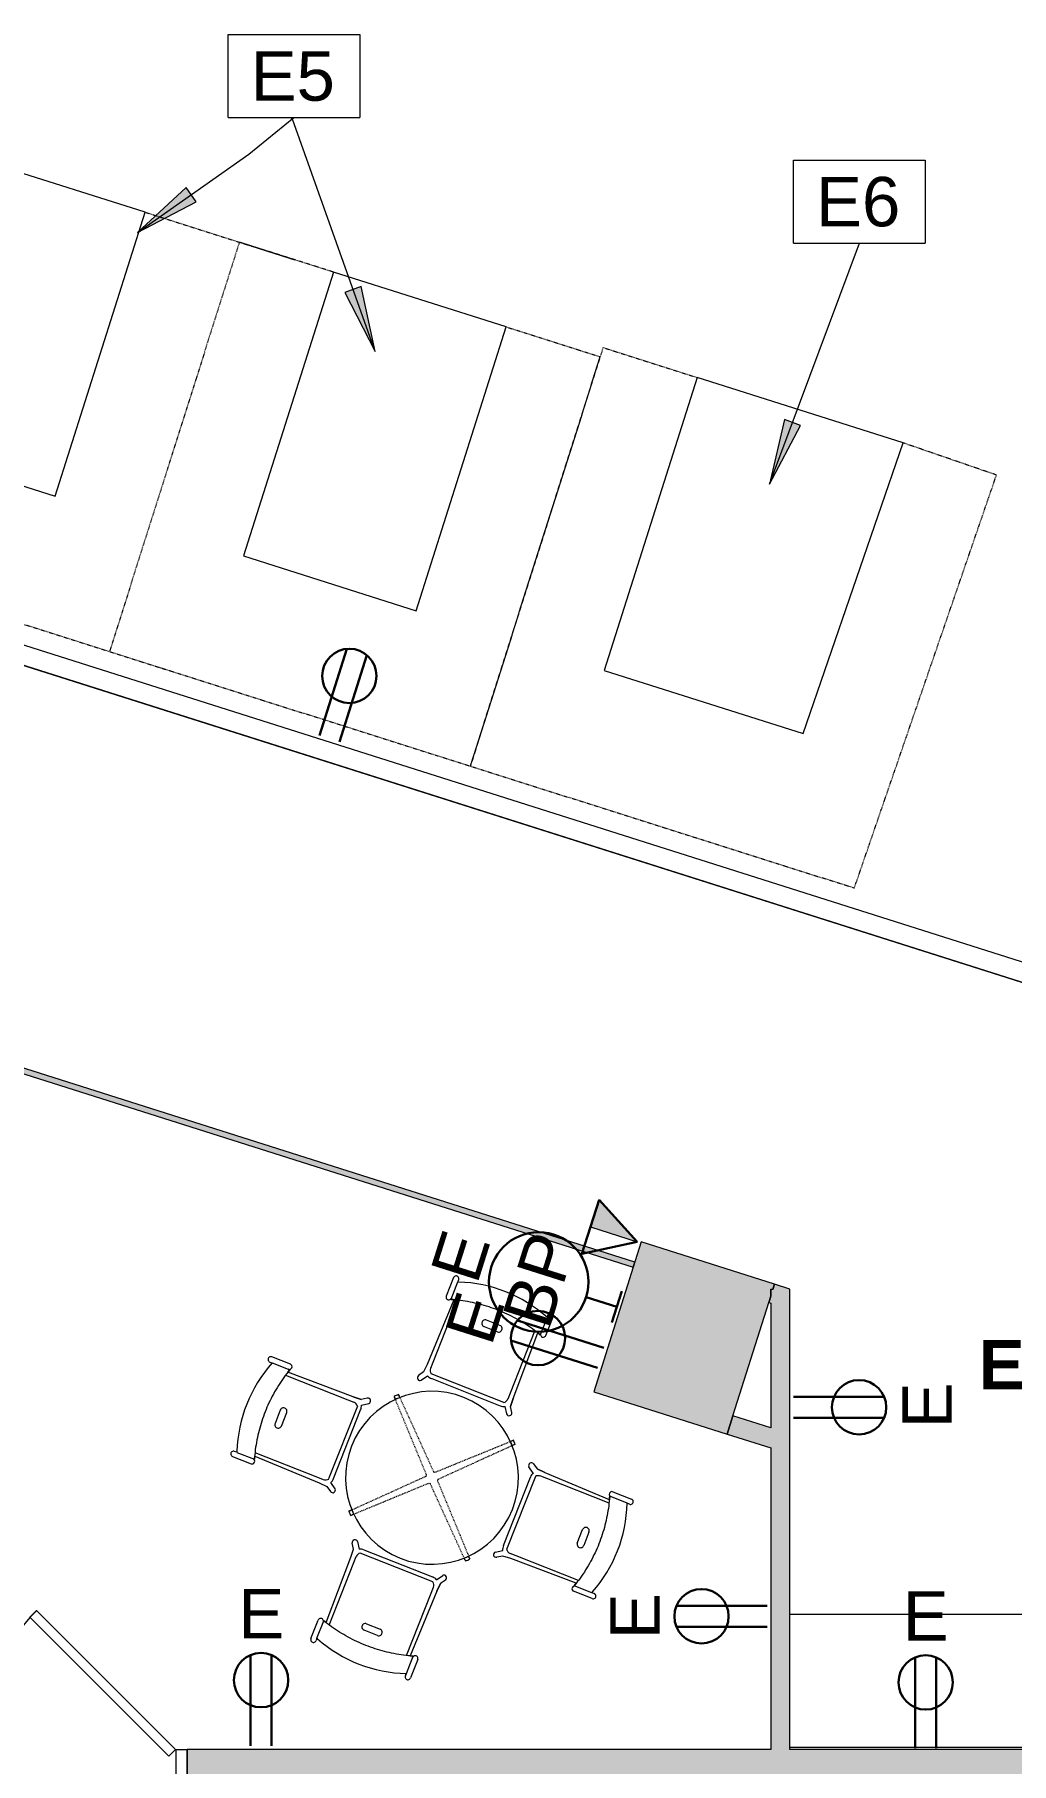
# Model space of a CAD drawing. Header units: inches. Extents: x 385 to 2249, y -1773 to -36.
# Drawn here: x 1275.8 to 1453.8, y -913.9 to -598.9 of the extents above; entities that cross this region are included whole.
import ezdxf

# ---------------------------------------------------------------- set-up
doc = ezdxf.new("R2010")
doc.units = ezdxf.units.IN
doc.header["$MEASUREMENT"] = 0
doc.linetypes.add('Dash', pattern=[0.25, 0.125, -0.125])
doc.linetypes.add('Dash 1_32_', pattern=[0.0625, 0.03125, -0.03125])
for name, color, linetype, lineweight in [('A-ANNO-KEYN', 231, 'Continuous', 9), ('A-ANNO-NOTE', 131, 'Continuous', 30), ('A-AREA-IDEN', 2, 'Continuous', 9), ('A-COLS', 52, 'Continuous', 13), ('A-DETL', 90, 'Continuous', 9), ('A-DETL-THIN', 151, 'Continuous', 9), ('A-DOOR', 31, 'Continuous', 13), ('A-DOOR-FRAM', 31, 'Continuous', 20), ('A-GENM', 13, 'Continuous', 9), ('A-GLAZ-CURT', 52, 'Continuous', 13), ('A-WALL', 113, 'Continuous', 13), ('A-WALL-PATT', 111, 'Continuous', 13), ('G-ANNO-TEXT', 231, 'Continuous', 9), ('I-FURN', 30, 'Continuous', 9), ('I-FURN-HDLN', 30, 'Dash', 9), ('I-WALL', 2, 'Continuous', 13), ('Q-CASE', 31, 'Continuous', 9)]:
    doc.layers.add(name, color=color, linetype=linetype, lineweight=lineweight)
doc.styles.add('Arial', font='arial.ttf', dxfattribs={"height": 9})
doc.styles.add('Swis721 Lt BT', font='swissl.ttf', dxfattribs={"height": 9})
doc.styles.add('Swis721 Lt BT_B', font='', dxfattribs={"height": 9})
doc.styles.get('Swis721 Lt BT_B').set_extended_font_data('Swis721 Lt BT', bold=True)

# ---------------------------------------------------------------- blocks, each defined once
blk = doc.blocks.new('Single Flush - OTJ_SOLIDFLUSH_ALUM-5071232-Level 7 POWER _ SIGNAL')
at = {"layer": 'A-DOOR', "color": 8, "lineweight": 20}
for p, q in [((-7.42, 27.64), (-8.65, 26.4)), ((-8.65, 26.4), (16.67, 1.08)), ((17.91, 2.31), (-7.42, 27.64)), ((16.67, 1.08), (17.91, 2.31))]:
    blk.add_line(p, q, dxfattribs=at)
at = {"layer": 'A-DOOR', "lineweight": 9}
blk.add_arc((17.91, 2.31), 35.81, 135, 180.5, dxfattribs=at)
at = {"layer": 'A-DOOR-FRAM', "color": 8}
for p, q in [((-20, -3.44), (-20, 2.31)), ((-20, 2.31), (-18, 2.31)), ((-18, -3.44), (-18, 2.31)), ((18, -3.44), (18, 2.31)), ((18, 2.31), (20, 2.31)), ((20, -3.44), (20, 2.31)), ((-20, -3.44), (-18, -3.44)), ((18, -3.44), (20, -3.44))]:
    blk.add_line(p, q, dxfattribs=at)
blk = doc.blocks.new('Columns 6 - Columns 4-5092960-Level 7 POWER _ SIGNAL')
at = {"layer": 'A-COLS', "lineweight": 9}
blk.add_hatch(color=7, dxfattribs=at).paths.add_polyline_path([(1402.74, -854.29), (1410.88, -829.24), (1410.89, -827.98), (1411.29, -827.98), (1411.59, -827.06), (1387.33, -819.18), (1378.49, -846.41), (1392.25, -850.88)], flags=0)
at = {"layer": 'A-COLS', "color": 8, "lineweight": 20}
for p, q in [((1387.33, -819.18), (1378.49, -846.41)), ((1411.59, -827.06), (1387.33, -819.18)), ((1403.82, -850.96), (1410.5, -830.39)), ((1378.49, -846.41), (1402.74, -854.29))]:
    blk.add_line(p, q, dxfattribs=at)
at = {"layer": 'A-COLS', "lineweight": 9}
for p, q in [((1410.88, -829.24), (1410.89, -827.98)), ((1410.89, -827.98), (1411.29, -827.98)), ((1411.29, -827.98), (1411.59, -827.06)), ((1410.5, -830.39), (1410.88, -829.24)), ((1402.74, -854.29), (1403.82, -850.96))]:
    blk.add_line(p, q, dxfattribs=at)
blk = doc.blocks.new('Table-Coffee-Teknion-BBCTC_Cosmos_Round-R2013 - 17 3_4_ High-5188478-Level 7 POWER _ SIGNAL')
at = {"layer": 'I-FURN'}
for p, q in [((-11.85, 11.25), (-11.44, 10.83)), ((-10.81, 11.45), (-11.24, 11.86)), ((11.24, 11.86), (10.81, 11.45)), ((11.44, 10.83), (11.85, 11.25)), ((-11.44, -10.83), (-11.85, -11.25)), ((-11.24, -11.86), (-10.81, -11.45)), ((10.82, -11.45), (11.24, -11.86)), ((11.81, -11.29), (11.41, -10.86))]:
    blk.add_line(p, q, dxfattribs=at)
for radius, start, end in [(15.75, 0, 180), (16.34, 133.4535, 136.4655), (15.75, 133.359, 136.5603), (15.75, 43.4397, 46.635), (16.34, 43.5345, 46.5404), (15.75, 180, 360), (16.34, 223.5345, 226.5404), (15.75, 223.4397, 226.635), (15.75, 313.3594, 316.3973), (16.34, 313.4535, 316.3027)]:
    blk.add_arc((0, 0), radius, start, end, dxfattribs=at)
at = {"layer": 'I-FURN-HDLN'}
for p, q in [((-1.13, 0.14), (-11.85, 11.25)), ((-11.24, 11.86), (-0.14, 1.13)), ((0.14, 1.13), (11.24, 11.86)), ((11.85, 11.25), (1.13, 0.14)), ((-11.85, -11.25), (-1.13, -0.13)), ((-0.14, -1.13), (-11.24, -11.86)), ((11.24, -11.86), (0.14, -1.14)), ((1.14, -0.14), (11.81, -11.29))]:
    blk.add_line(p, q, dxfattribs=at)
for centre, start, end in [((-1.29, 0), 319.2979, 41.4043), ((0, 1.29), 228.5957, 311.4043), ((1.29, 0), 138.6476, 223.7627), ((0, -1.29), 47.5735, 131.4196)]:
    blk.add_arc(centre, 0.206, start, end, dxfattribs=at)
blk = doc.blocks.new('HermanMiller_Collection_Air-Chair_SideChair_NoArms - No Arms-5205259-Level 7 POWER _ SIGNAL')
at = {"layer": 'I-FURN'}
for p, q in [((-5.68, 9.75), (-9.31, 9.75)), ((-9.31, 8.75), (-8.85, 8.75)), ((-9.31, 8.75), (-8.81, 8.75)), ((-8.84, 8.77), (-5.42, 8.77)), ((-5.8, 7.57), (6.45, 7.57)), ((-5.42, 8.77), (-5.68, 8.77)), ((-5.57, 8.22), (-5.42, 8.77)), ((7.17, 8.43), (-5.57, 8.22)), ((6.45, 7.57), (7.62, 7.57)), ((8.69, 8.54), (7.17, 8.43)), ((7.17, 8.43), (8.69, 8.54)), ((8.49, 7.13), (8.49, -7.13)), ((9.64, 9.14), (8.69, 8.54)), ((9.08, 7.59), (10.24, 8.35)), ((9.27, -6.7), (9.27, 6.7)), ((-4.32, 1.3), (-4.32, -1.3)), ((-3.07, -1.32), (-3.07, 1.32)), ((-8.85, -8.75), (-9.31, -8.75)), ((-8.84, -8.77), (-5.42, -8.77)), ((-5.8, -7.57), (6.45, -7.57)), ((-5.68, -8.77), (-5.42, -8.77)), ((-5.42, -8.77), (-5.57, -8.22)), ((-5.57, -8.22), (7.17, -8.43)), ((6.45, -7.57), (7.62, -7.57)), ((7.17, -8.43), (8.69, -8.54)), ((8.69, -8.54), (9.64, -9.14)), ((10.24, -8.35), (9.08, -7.59)), ((-9.31, -9.75), (-5.68, -9.75))]:
    blk.add_line(p, q, dxfattribs=at)
for centre, radius, start, end in [((-9.31, 9.25), 0.5, 90, 270.1396), ((-5.68, 9.26), 0.492, 270, 90), ((14.84, 0), 25.25, 159.7239, 199.9201), ((7.62, 6.48), 1.09, 36.581, 90.0885), ((7.77, 6.85), 1.51, 354.3907, 29.6995), ((9.91, 8.72), 0.5, 311.8715, 122.6899), ((-3.69, 1.32), 0.625, 360, 182.1509), ((-3.69, -1.32), 0.625, 177.8491, 360), ((-9.31, -9.25), 0.5, 89.8604, 270), ((14.83, 0), 25.24, 199.9201, 200.2762), ((-5.68, -9.26), 0.492, 270, 90), ((7.62, -6.48), 1.09, 269.9026, 323.4112), ((7.77, -6.85), 1.51, 330.3005, 5.6093), ((9.91, -8.72), 0.5, 237.3101, 48.1285)]:
    blk.add_arc(centre, radius, start, end, dxfattribs=at)
blk.add_open_spline([(-5.42, 8.77), (-5.6, 8.2), (-5.92, 7.07), (-6.43, 4.75), (-6.8, 1.79), (-6.8, -1.79), (-6.43, -4.75), (-5.92, -7.07), (-5.6, -8.2), (-5.42, -8.77)], degree=3, knots=[-1, -1, -1, -1, -0.9, -0.8, -0.6, -0.4, -0.2, -0.1, 0, 0, 0, 0], dxfattribs=at)
blk = doc.blocks.new('HermanMiller_Collection_Air-Chair_SideChair_NoArms - No Arms-5206828-Level 7 POWER _ SIGNAL')
at = {"layer": 'I-FURN'}
for p, q in [((-9.31, 9.75), (-5.68, 9.75)), ((-8.85, 8.75), (-9.31, 8.75)), ((-8.84, 8.77), (-5.42, 8.77)), ((-5.8, 7.57), (6.45, 7.57)), ((-5.68, 8.77), (-5.42, 8.77)), ((-5.42, 8.77), (-5.57, 8.22)), ((-5.57, 8.22), (7.17, 8.43)), ((6.45, 7.57), (7.62, 7.57)), ((7.17, 8.43), (8.69, 8.54)), ((8.49, -7.13), (8.49, 7.13)), ((8.69, 8.54), (9.64, 9.14)), ((10.24, 8.35), (9.08, 7.59)), ((9.27, 6.7), (9.27, -6.7)), ((-4.32, -1.3), (-4.32, 1.3)), ((-3.07, 1.32), (-3.07, -1.32)), ((-9.31, -8.75), (-8.85, -8.75)), ((-9.31, -8.75), (-8.81, -8.75)), ((-8.84, -8.77), (-5.42, -8.77)), ((-5.8, -7.57), (6.45, -7.57)), ((-5.42, -8.77), (-5.68, -8.77)), ((-5.57, -8.22), (-5.42, -8.77)), ((7.17, -8.43), (-5.57, -8.22)), ((6.45, -7.57), (7.62, -7.57)), ((8.69, -8.54), (7.17, -8.43)), ((7.17, -8.43), (8.69, -8.54)), ((9.64, -9.14), (8.69, -8.54)), ((9.08, -7.59), (10.24, -8.35)), ((-5.68, -9.75), (-9.31, -9.75))]:
    blk.add_line(p, q, dxfattribs=at)
for centre, radius, start, end in [((-9.31, 9.25), 0.5, 90, 270.1396), ((-5.68, 9.26), 0.492, 270, 90), ((14.84, 0), 25.25, 160.0799, 200.2761), ((14.83, 0), 25.24, 159.7238, 160.0799), ((7.62, 6.48), 1.09, 36.5888, 90.0974), ((7.77, 6.85), 1.51, 354.3907, 29.6995), ((9.91, 8.72), 0.5, 311.8715, 122.6899), ((-3.69, 1.32), 0.625, 0, 182.1509), ((-3.69, -1.32), 0.625, 177.8491, 0), ((-9.31, -9.25), 0.5, 89.8604, 270), ((-5.68, -9.26), 0.492, 270, 90), ((7.62, -6.48), 1.09, 269.9115, 323.419), ((7.77, -6.85), 1.51, 330.3005, 5.6093), ((9.91, -8.72), 0.5, 237.3101, 48.1285)]:
    blk.add_arc(centre, radius, start, end, dxfattribs=at)
blk.add_open_spline([(-5.42, -8.77), (-5.6, -8.2), (-5.92, -7.07), (-6.43, -4.75), (-6.8, -1.79), (-6.8, 1.79), (-6.43, 4.75), (-5.92, 7.07), (-5.6, 8.2), (-5.42, 8.77)], degree=3, knots=[-1, -1, -1, -1, -0.9, -0.8, -0.6, -0.4, -0.2, -0.1, 0, 0, 0, 0], dxfattribs=at)
blk = doc.blocks.new('System Panel - Glazed-5497876-Level 7 POWER _ SIGNAL')
at = {"layer": 'A-GLAZ-CURT', "lineweight": 9}
blk.add_hatch(color=7, dxfattribs=at).paths.add_polyline_path([(87.55, 0.75), (87.55, 1.75), (-87.55, 1.75), (-87.55, 0.75), (47.76, 0.75)], flags=0)
at = {"layer": 'A-GLAZ-CURT', "color": 8, "lineweight": 20}
for p, q in [((87.55, 1.75), (-87.55, 1.75)), ((-87.55, 1.75), (-87.55, 0.75)), ((-87.55, 0.75), (87.55, 0.75)), ((87.55, 0.75), (87.55, 1.75))]:
    blk.add_line(p, q, dxfattribs=at)
blk = doc.blocks.new('C-Counter Top - ADJ HEIGHT-5330760-Level 7 POWER _ SIGNAL')
at = {"layer": 'Q-CASE'}
for p, q in [((62.74, 25), (-46.74, 25)), ((62.74, 0.75), (62.74, 25)), ((62.74, 0.75), (-46.74, 0.75)), ((62.74, 0.41), (62.74, 0.75))]:
    blk.add_line(p, q, dxfattribs=at)
blk = doc.blocks.new('SMALL THERMAL CHAMBER - SMALL THERMAL CHAMBER-6034073-Level 7 POWER _ SIGNAL')
at = {"layer": 'A-GENM', "lineweight": 20}
for p, q in [((1266.45, -650.91), (1250.04, -702.62)), ((1297.9, -660.89), (1266.45, -650.91)), ((1281.5, -712.6), (1297.9, -660.89)), ((1250.04, -702.62), (1281.5, -712.6))]:
    blk.add_line(p, q, dxfattribs=at)
blk = doc.blocks.new('SMALL THERMAL CHAMBER1 - SMALL THERMAL CHAMBER-6034311-Level 7 POWER _ SIGNAL')
at = {"layer": 'A-GENM', "lineweight": 20}
for p, q in [((1266.45, -650.91), (1250.04, -702.62)), ((1297.9, -660.89), (1266.45, -650.91)), ((1281.5, -712.6), (1297.9, -660.89)), ((1250.04, -702.62), (1281.5, -712.6))]:
    blk.add_line(p, q, dxfattribs=at)
blk = doc.blocks.new('LARGE THERMAL CHAMBER - LARGE THERMAL CHAMBER-6034544-Level 7 POWER _ SIGNAL')
at = {"layer": 'A-GENM', "lineweight": 20}
for p, q in [((1385.37, -686.82), (1368.44, -740.18)), ((1422.89, -698.73), (1385.37, -686.82)), ((1404.66, -751.67), (1422.89, -698.73)), ((1368.44, -740.18), (1404.66, -751.67))]:
    blk.add_line(p, q, dxfattribs=at)
blk = doc.blocks.new('Keynote Tag - Keynote Number - Boxed-135510-Level 7 POWER _ SIGNAL')
at = {"layer": 'A-ANNO-KEYN'}
for p, q in [((-0.125, -0.0792), (-0.125, 0.0781)), ((-0.125, 0.0781), (0.125, 0.0781)), ((0.125, 0.0781), (0.125, -0.0792)), ((-0.125, -0.0792), (0.125, -0.0792))]:
    blk.add_line(p, q, dxfattribs=at)

msp = doc.modelspace()

# ---------------------------------------------------------------- hatches: boundary and pattern name
at = {"layer": 'A-ANNO-KEYN'}
for points in [[(1294.54, -634.96), (1305.27, -629.36), (1303.46, -626.77)], [(1409.74, -680.8), (1415.42, -670.11), (1412.46, -669.01)]]:
    msp.add_hatch(color=256, dxfattribs=at).paths.add_polyline_path(points, flags=0)
at = {"layer": 'A-ANNO-NOTE', "lineweight": 9}
msp.add_hatch(color=256, dxfattribs=at).paths.add_polyline_path([(1385.63, -818.83), (1378.68, -811.22), (1377.12, -816.13)], flags=0)
at = {"layer": 'A-WALL-PATT', "lineweight": 9}
for points in [[(1412.41, -830.81), (1413.46, -827.47), (1410.67, -826.58), (1409.61, -829.92), (1409.97, -830.04)], [(1409.97, -856.4), (1409.97, -852.72), (1403.07, -850.53), (1402.01, -853.87), (1409.61, -856.28)]]:
    msp.add_hatch(color=7, dxfattribs=at).paths.add_polyline_path(points, flags=0)
h = msp.add_hatch(color=7, dxfattribs=at)
h.paths.add_polyline_path([(1413.47, -911.33), (1413.46, -827.51), (1412.41, -830.81), (1409.97, -830.04), (1409.97, -911.33), (1412.95, -911.33)], flags=0)
h.paths.add_polyline_path([(1409.97, -828.76), (1410.37, -827.51), (1409.97, -827.51)], flags=0)
h = msp.add_hatch(color=7, dxfattribs=at)
h.paths.add_polyline_path([(1615.54, -915.95), (1615.54, -911.33), (1303.61, -911.33), (1303.61, -915.95), (1612.04, -915.95)], flags=0)
h.paths.add_polyline_path([(1226.71, -915.95), (1263.61, -915.95), (1263.61, -911.33), (1218.75, -911.33), (1218.75, -915.95), (1225.06, -915.95)], flags=0)
at = {"layer": 'G-ANNO-TEXT'}
msp.add_hatch(color=7, dxfattribs=at).paths.add_polyline_path([(1337.86, -656.68), (1335.34, -644.84), (1332.36, -645.9)], flags=0)

# ---------------------------------------------------------------- linework, layer by layer
at = {"layer": 'A-ANNO-KEYN'}
for p, q in [((1314.84, -620.71), (1323.08, -614.02)), ((1294.54, -634.96), (1314.84, -620.71)), ((1303.46, -626.77), (1294.54, -634.96)), ((1305.27, -629.36), (1303.46, -626.77)), ((1294.54, -634.96), (1305.27, -629.36)), ((1409.74, -680.8), (1426.13, -636.91)), ((1412.46, -669.01), (1409.74, -680.8)), ((1409.74, -680.8), (1415.42, -670.11)), ((1415.42, -670.11), (1412.46, -669.01))]:
    msp.add_line(p, q, dxfattribs=at)
at = {"layer": 'A-ANNO-NOTE'}
for p, q in [((1327.74, -726.58), (1332.74, -710.83)), ((1327.74, -726.58), (1332.74, -710.83)), ((1331.39, -727.74), (1336.39, -711.99)), ((1375.56, -821.05), (1378.68, -811.22)), ((1385.63, -818.83), (1378.68, -811.22)), ((1385.63, -818.83), (1375.56, -821.05)), ((1382.84, -827.82), (1381.02, -833.54)), ((1381.93, -830.68), (1376.34, -828.91)), ((1379.55, -838.18), (1363.8, -833.18)), ((1378.39, -841.84), (1362.64, -836.84)), ((1378.39, -841.84), (1362.64, -836.84)), ((1414.13, -847.07), (1430.65, -847.07)), ((1414.13, -847.07), (1430.65, -847.07)), ((1414.13, -850.9), (1430.65, -850.9)), ((1409.32, -885.15), (1392.79, -885.15)), ((1409.32, -888.98), (1392.79, -888.98)), ((1409.32, -888.98), (1392.79, -888.98)), ((1315.18, -910.67), (1315.18, -894.15)), ((1315.18, -910.67), (1315.18, -894.15)), ((1319.02, -910.67), (1319.02, -894.15)), ((1436.3, -911.08), (1436.3, -894.56)), ((1436.3, -911.08), (1436.3, -894.56)), ((1440.13, -911.08), (1440.13, -894.56))]:
    msp.add_line(p, q, dxfattribs=at)
at = {"layer": 'A-ANNO-NOTE', "lineweight": 9}
for p, q in [((1378.68, -811.22), (1377.12, -816.13)), ((1385.63, -818.83), (1378.68, -811.22)), ((1377.12, -816.13), (1385.63, -818.83))]:
    msp.add_line(p, q, dxfattribs=at)
at = {"layer": 'A-ANNO-NOTE'}
for centre, radius in [((1333.18, -715.76), 4.95), ((1367.7, -826.16), 9.07), ((1367.57, -836.39), 4.95), ((1426.09, -848.99), 4.95), ((1397.36, -887.07), 4.95), ((1317.1, -898.71), 4.95), ((1438.22, -899.12), 4.95)]:
    msp.add_circle(centre, radius, dxfattribs=at)
at = {"layer": 'A-DETL', "linetype": 'Dash 1_32_', "lineweight": 13}
for p, q in [((1295.97, -631.29), (1323.41, -640)), ((1313.13, -636.74), (1289.47, -711.32)), ((1330.29, -642.18), (1313.13, -636.74)), ((1361.74, -652.16), (1378.9, -657.6)), ((1379.42, -655.95), (1355.24, -732.19)), ((1355.24, -732.19), (1378.9, -657.6)), ((1379.42, -655.95), (1396.58, -661.39)), ((1451.12, -679.16), (1434.1, -673.3)), ((1425.22, -754.39), (1451.12, -679.16)), ((1223.7, -690.45), (1299.75, -714.58)), ((1289.47, -711.32), (1355.24, -732.19)), ((1355.24, -732.19), (1425.22, -754.39))]:
    msp.add_line(p, q, dxfattribs=at)
at = {"layer": 'A-DETL-THIN'}
msp.add_line((1677.97, -842.06), (947, -610.14), dxfattribs=at)
at = {"layer": 'A-WALL', "color": 8, "lineweight": 20}
for p, q in [((1409.97, -911.33), (1303.61, -911.33)), ((1303.61, -911.33), (1303.61, -915.95)), ((1603.48, -911.33), (1413.47, -911.33))]:
    msp.add_line(p, q, dxfattribs=at)
at = {"layer": 'G-ANNO-TEXT', "color": 7}
for p, q in [((1322.83, -614.31), (1322.59, -614.31)), ((1337.86, -656.68), (1322.83, -614.31)), ((1335.34, -644.84), (1332.36, -645.9)), ((1337.86, -656.68), (1335.34, -644.84)), ((1332.36, -645.9), (1337.86, -656.68))]:
    msp.add_line(p, q, dxfattribs=at)
at = {"layer": 'I-WALL'}
for p, q in [((1658.83, -832.32), (1212.14, -690.59)), ((1211.08, -693.93), (1677.97, -842.06))]:
    msp.add_line(p, q, dxfattribs=at)
at = {"layer": 'I-WALL', "lineweight": 9}
for p, q in [((1409.97, -827.51), (1409.97, -828.76)), ((1410.37, -827.51), (1409.97, -827.51)), ((1410.67, -826.58), (1410.37, -827.51)), ((1409.97, -828.76), (1409.61, -829.92)), ((1403.07, -850.53), (1402.01, -853.87))]:
    msp.add_line(p, q, dxfattribs=at)
at = {"layer": 'I-WALL', "color": 8, "lineweight": 20}
for p, q in [((1413.47, -827.47), (1410.67, -826.58)), ((1413.46, -827.51), (1413.47, -827.47)), ((1413.47, -827.51), (1413.46, -827.51)), ((1413.47, -911.33), (1413.47, -827.51)), ((1409.61, -829.92), (1409.97, -830.04)), ((1409.97, -830.04), (1409.97, -852.72)), ((1409.97, -852.72), (1403.07, -850.53)), ((1402.01, -853.87), (1409.97, -856.4)), ((1409.97, -856.4), (1409.97, -911.33))]:
    msp.add_line(p, q, dxfattribs=at)

# ---------------------------------------------------------------- block references
at = {"layer": 'A-ANNO-KEYN', "xscale": 95.99999999999994, "yscale": 95.99999999999994, "zscale": 95.99999999999994}
for p in [(1323.08, -606.41), (1426.13, -629.3)]:
    msp.add_blockref('Keynote Tag - Keynote Number - Boxed-135510-Level 7 POWER _ SIGNAL', p, dxfattribs=at)
at = {"layer": 'A-COLS', "lineweight": 9, "rotation": 0.396700999999182}
msp.add_blockref('Columns 6 - Columns 4-5092960-Level 7 POWER _ SIGNAL', (-6.61, -9.31), dxfattribs=at)
at = {"layer": 'A-DOOR'}
msp.add_blockref('Single Flush - OTJ_SOLIDFLUSH_ALUM-5071232-Level 7 POWER _ SIGNAL', (1283.61, -913.64), dxfattribs=at)
at = {"layer": 'A-GENM'}
for name, p in [('SMALL THERMAL CHAMBER - SMALL THERMAL CHAMBER-6034073-Level 7 POWER _ SIGNAL', (-1.93, 29.6)), ('SMALL THERMAL CHAMBER1 - SMALL THERMAL CHAMBER-6034311-Level 7 POWER _ SIGNAL', (63.84, 8.73)), ('LARGE THERMAL CHAMBER - LARGE THERMAL CHAMBER-6034544-Level 7 POWER _ SIGNAL', (11.21, 25.43))]:
    msp.add_blockref(name, p, dxfattribs=at)
at = {"layer": 'A-GLAZ-CURT', "lineweight": 9, "rotation": 342.3967009999993}
msp.add_blockref('System Panel - Glazed-5497876-Level 7 POWER _ SIGNAL', (1301.22, -797.73), dxfattribs=at)
at = {"layer": 'I-FURN'}
for name, p, rotation in [('HermanMiller_Collection_Air-Chair_SideChair_NoArms - No Arms-5205259-Level 7 POWER _ SIGNAL', (1357.82, -837.62), 248.4366348147281), ('HermanMiller_Collection_Air-Chair_SideChair_NoArms - No Arms-5205259-Level 7 POWER _ SIGNAL', (1324.13, -852.31), 338.4366348147281), ('Table-Coffee-Teknion-BBCTC_Cosmos_Round-R2013 - 17 3_4_ High-5188478-Level 7 POWER _ SIGNAL', (1348.24, -861.84), 68.43663481472831), ('HermanMiller_Collection_Air-Chair_SideChair_NoArms - No Arms-5206828-Level 7 POWER _ SIGNAL', (1372.36, -871.37), 158.4366348147286), ('HermanMiller_Collection_Air-Chair_SideChair_NoArms - No Arms-5206828-Level 7 POWER _ SIGNAL', (1338.67, -886.07), 68.43663481472852)]:
    msp.add_blockref(name, p, dxfattribs=dict(at, rotation=rotation))
at = {"layer": 'Q-CASE'}
msp.add_blockref('C-Counter Top - ADJ HEIGHT-5330760-Level 7 POWER _ SIGNAL', (1460.21, -911.74), dxfattribs=at)

# ---------------------------------------------------------------- texts
at = {"layer": 'A-ANNO-KEYN', "char_height": 9, "width": 18.786, "attachment_point": 1, "style": 'Arial'}
for s, insert in [('E5', (1315.17, -601.96)), ('E6', (1418.22, -624.85))]:
    msp.add_mtext(s, dxfattribs=dict(at, insert=insert))
at = {"layer": 'A-ANNO-NOTE', "lineweight": 9, "char_height": 9, "attachment_point": 1, "style": 'Swis721 Lt BT'}
for s, insert, width, rotation in [('E', (1347.85, -824.1), 9.393, 72.3967), ('BP', (1360.94, -832.38), 19.392, 72.3967), ('E', (1350.46, -835.35), 9.393, 72.3967), ('E', (1433.98, -852.82), 9.393, 90), ('E', (1380.74, -891.25), 9.393, 90)]:
    msp.add_mtext(s, dxfattribs=dict(at, insert=insert, width=width, rotation=rotation))
at = {"layer": 'A-ANNO-NOTE', "lineweight": 9, "char_height": 9, "width": 9.393, "attachment_point": 1, "style": 'Swis721 Lt BT'}
for insert in [(1312.92, -882.09), (1434.04, -882.5)]:
    msp.add_mtext('E', dxfattribs=dict(at, insert=insert))
at = {"layer": 'A-AREA-IDEN', "insert": (1447.86, -836.71), "char_height": 9, "width": 114.534, "attachment_point": 1, "style": 'Swis721 Lt BT_B'}
msp.add_mtext('EXISTING COPY', dxfattribs=at)

doc.saveas('drawing.dxf')
